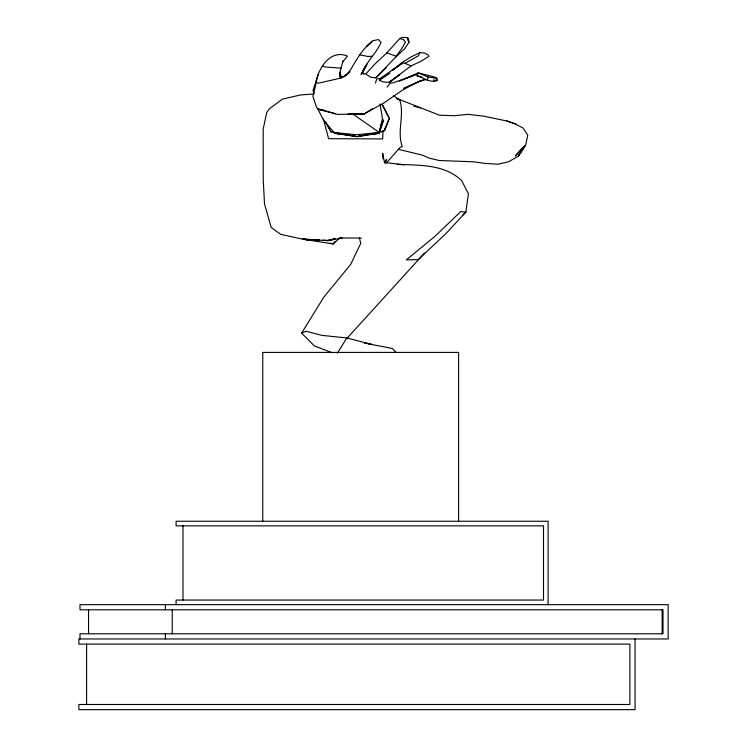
<?xml version="1.0" encoding="UTF-8"?>
<svg xmlns="http://www.w3.org/2000/svg" width="747" height="747" viewBox="0 0 747 747"><rect width="100%" height="100%" fill="white"/><g stroke="black" fill="none" stroke-linecap="round" stroke-linejoin="round"><path stroke-width="1.12" d="M383.043 130.809L382.669 138.923L328.587 138.699L323.47 119.006M342.668 62.038L340.016 72.16L340.483 78.155L318.203 83.234L316.13 82.263C318.353 67.781 330.706 48.891 347.486 56.128L342.668 62.038L343.172 60.628M331.715 131.705L334.852 133.274L357.001 136.692L379.28 132.443L382.427 118.399L380.027 103.936M324.758 110.528L318.007 109.295L323.694 120.612L334.254 132.518L357.001 136.692L378.953 133.274L381.512 123.535M366.151 73.608L366.814 74.728L370.923 77.333L375.881 77.819L395.555 57.23L402.381 47.649L405.416 42.084L403.548 39.61L399.813 38.536L386.899 52.841L374.938 63.99L366.151 73.608L363.322 74.224L363.219 72.001L366.151 65.278L363.21 70.265M380.774 132.172L384.518 130.594L385.676 126.299M411.102 65.876L389.112 82.394L383.613 81.983L379.401 80.396L379.906 78.584L403.184 62.636L411.102 65.876L420.636 61.422L428.993 56.342L428.274 55.035L425.08 53.13L420.066 52.523L411.588 56.651L402.035 62.515L392.128 70.489L403.184 62.636L402.035 62.515M417.013 75.774L418.208 72.861L434.362 76.978L436.855 78.304L437.266 80.274L435.678 81.208C428.825 82.189 423.269 77.567 417.013 75.774L422.074 77.072M313.945 92.609L312.946 90.667L318.465 73.832M427.051 80.125L428.32 77.09L436.855 78.304M375.396 83.132L376.833 78.818L379.906 78.584M316.635 80.807L312.946 96.484L316.56 107.325L317.979 108.707L337.373 114.375L363.882 114.095L384.089 102.871L402.119 90.387L417.414 82.067L423.866 79.621M334.254 132.518L356.543 134.721L379.28 132.443L383.641 119.856L378.953 133.274L368.831 134.572M316.13 81.694L316.635 80.34M381.194 131.705L384.518 130.594L389.439 117.652M384.518 130.594L389.439 118.325L382.156 104.477L388.3 116.663M384.864 163.397L386.638 159.232L385.135 162.118M420.066 52.523L418.404 55.82L404.846 63.402M339.577 74.112C340.791 82.73 348.662 72.188 350.81 69.34C356.636 59.396 362.454 48.882 371.857 41.86L366.366 46.631L372.585 40.777L378.44 39.563L381.101 42.448C376.46 52.561 368.14 60.376 363.21 70.367M375.881 77.819L386.003 67.753L375.844 77.651M366.151 65.278L361.072 74.56L367.309 63.542M337.27 353.247L346.841 337.961L372.277 344.6L392.25 348.457L396.134 352.407M522.956 148.588L518.306 156.263L508.53 161.782L498.072 164.2L485.186 163.444L474 161.819L439.143 160.502L429.021 158.075L422.69 155.199L398.384 149.316L386.563 162.837M523.572 147.551L518.511 155.862L525.571 145.628L527.755 135.151L523.087 128.045L514.291 123.442L506.877 120.977L483.44 116.121L468.248 114.356L454.447 115.692L439.441 115.206L396.956 98.511M332.331 352.799L314.431 345.982L301.62 333.125L323.787 297.175L350.698 264.373L360.736 243.391L359.354 237.789M334.964 241.337L333.227 243.961L302.488 239.105L280.695 234.362L271.198 227.377L264.522 203.959L263.233 179.896L263.168 129.11L266.716 112.573L269.34 108.857L282.319 99.164L300.527 94.962L314.029 93.954M387.133 87.119L390.027 83.309L393.772 82.609L417.545 73.906L399.3 81.236M347.122 338.195L424.595 252.962M389.112 82.394L399.748 74.625L389.458 82.207M350.128 71.693L345.544 75.802M398.384 149.316L400.56 147.056L402.26 146.645C396.676 131.313 404.743 114.973 399.738 99.995M395.555 57.23L405.005 48.387L408.777 42.551L408.964 41.328L407.563 37.695L402.175 37.35L399.813 38.536M345.609 75.718L349.447 72.207M462.412 215.257L465.839 212.148L468.406 193.65L461.59 180.513C444.26 164.107 419.394 165.264 397.189 164.415M340.193 237.639L333.227 243.961L330.155 243.139M379.401 80.396L389.943 73.197M348.037 113.917L363.882 114.095L372.529 108.698M339.399 74.168L340.483 78.155L347 74.224M340.483 78.155L341.528 77.557L339.605 74.056M370.951 56.847L372.109 56.286L367.869 56.445L359.662 54.858M405.668 78.454L418.208 72.861L428.32 77.09M301.62 333.125L306.046 331.248L322.013 335.384L346.841 337.961M334.068 238.723L329.829 240.478L327.475 240.627L302.488 239.105L314.02 240.478M421.569 80.489L403.623 88.501L418.852 81.516L426.313 79.518M335.282 238.601L329.829 240.478L322.993 240.132M331.873 239.264L327.475 240.627L342.07 237.985L361.371 238.088M338.699 238.489L342.07 237.985M358.7 135.879L360.95 135.59M363.201 135.3L366.581 134.862M368.523 134.46L378.953 133.274M308.539 240.095L302.488 239.105L319.576 239.964M433.288 80.06L437.266 80.274M341.192 68.126L325.505 67.025L322.965 66.343L322.667 65.521M361.567 113.927L363.882 114.095M302.488 239.105L309.398 239.834M340.371 133.9L334.852 133.274L349.633 135.254M342.574 134.143L345.889 134.525M348.093 134.768L350.306 135.02M404.127 164.76L384.462 162.491L382.679 153.35L383.034 158.84M351.902 135.562L355.32 136.019M364.387 342.91L372.277 344.6L364.62 342.873M318.007 109.295L335.599 113.777M413.941 106.223L420.617 107.979M506.877 120.977L516.168 124.235M395.863 56.109L386.899 52.841M393.482 95.663L399.888 100.098L397.049 98.576M352.248 113.628L379.28 132.443M325.879 122.452L329.053 128.325M330.109 130.277L331.173 132.238L325.328 121.64M340.016 72.16L341.398 77.847M662.15 609.813L662.15 633.801M635.053 638.965L635.053 709.65L78.855 709.65L78.855 704.486L629.898 704.486L629.898 644.119L78.855 644.119L78.855 638.965L668.145 638.965L668.145 604.65L79.994 604.65L79.994 609.813L663.019 609.813L663.019 633.801L79.994 633.801L79.994 638.965M548.111 604.65L548.111 521.247L176.096 521.247L176.096 525.841L543.517 525.841L543.517 600.056L176.096 600.056L176.096 604.65M458.593 521.247L458.593 352.407L262.767 352.407L262.767 521.247M182.987 525.841L182.987 600.056M172.23 609.813L172.23 633.801M165.404 604.65L165.404 609.813M165.404 633.801L165.404 638.965M88.548 609.813L88.548 633.801M86.596 644.119L86.596 704.486M524.693 145.712L515.402 155.843L524.693 145.712M465.839 212.148L445.763 233.764L418.189 259.648L406.349 259.881L435.24 236.089L460.703 211.578L465.839 212.148M408.226 39.722L407.563 37.695L408.777 42.551L408.226 39.722"/></g></svg>
